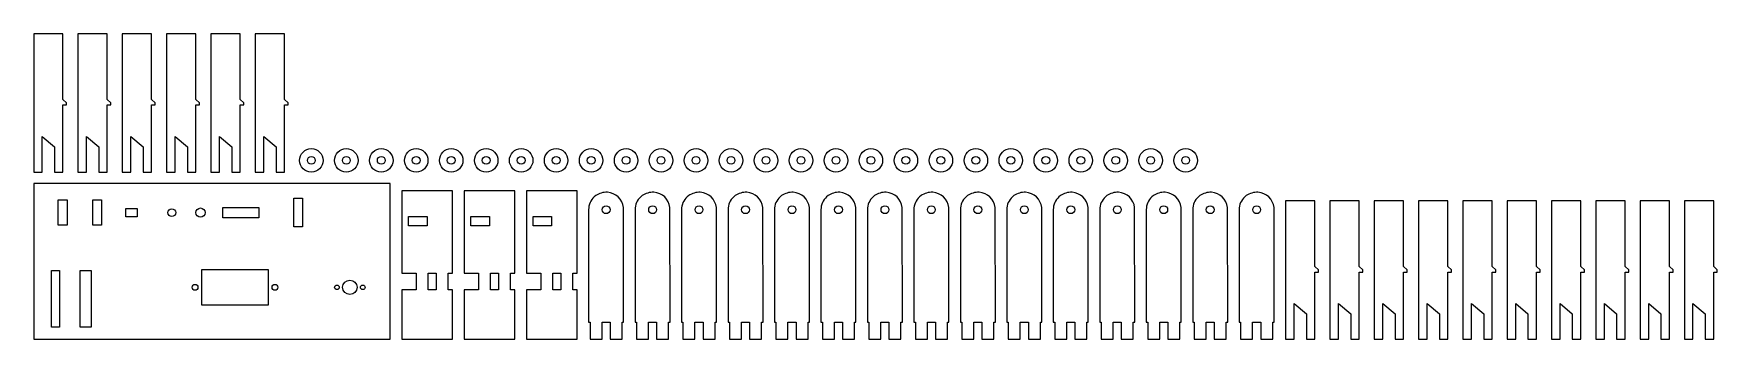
# Model space of a CAD drawing. Header units: millimetres. Extents: x 4 to 590, y 4 to 110.
import ezdxf

# ---------------------------------------------------------------- set-up
doc = ezdxf.new("R2010")
doc.units = ezdxf.units.MM
doc.layers.add('CUT', color=1, linetype='Continuous')
doc.layers.add('CUT_INNER', color=1, linetype='Continuous')

msp = doc.modelspace()

# ---------------------------------------------------------------- linework, layer by layer
at = {"layer": 'CUT'}
for points in [[(6.9551, 74.5938), (11.2246, 71.0107), (11.2246, 62.1797), (14.1797, 62.1797), (14.1797, 85.5801), (15.4297, 85.5801), (15.4297, 86.3076), (14.1797, 87.498), (14.1797, 110.3594), (4, 110.3594), (4, 62.1797), (6.9551, 62.1797), (6.9551, 74.5938)], [(22.3848, 74.5938), (26.6543, 71.0107), (26.6543, 62.1797), (29.6094, 62.1797), (29.6094, 85.5801), (30.8594, 85.5801), (30.8594, 86.3076), (29.6094, 87.498), (29.6094, 110.3594), (19.4297, 110.3594), (19.4297, 62.1797), (22.3848, 62.1797), (22.3848, 74.5938)], [(37.8145, 74.5938), (42.084, 71.0107), (42.084, 62.1797), (45.0391, 62.1797), (45.0391, 85.5801), (46.2891, 85.5801), (46.2891, 86.3076), (45.0391, 87.498), (45.0391, 110.3594), (34.8594, 110.3594), (34.8594, 62.1797), (37.8145, 62.1797), (37.8145, 74.5938)], [(53.2441, 74.5938), (57.5137, 71.0107), (57.5137, 62.1797), (60.4688, 62.1797), (60.4688, 85.5801), (61.7188, 85.5801), (61.7188, 86.3076), (60.4688, 87.498), (60.4688, 110.3594), (50.2891, 110.3594), (50.2891, 62.1797), (53.2441, 62.1797), (53.2441, 74.5938)], [(68.6738, 74.5938), (72.9434, 71.0107), (72.9434, 62.1797), (75.8984, 62.1797), (75.8984, 85.5801), (77.1484, 85.5801), (77.1484, 86.3076), (75.8984, 87.498), (75.8984, 110.3594), (65.7188, 110.3594), (65.7188, 62.1797), (68.6738, 62.1797), (68.6738, 74.5938)], [(84.1035, 74.5938), (88.373, 71.0107), (88.373, 62.1797), (91.3281, 62.1797), (91.3281, 85.5801), (92.5781, 85.5801), (92.5781, 86.3076), (91.3281, 87.498), (91.3281, 110.3594), (81.1484, 110.3594), (81.1484, 62.1797), (84.1035, 62.1797), (84.1035, 74.5938)], [(128.1797, 58.1797), (4, 58.1797), (4, 4), (128.1797, 4), (128.1797, 58.1797)], [(149.8594, 21.1895), (148.3594, 21.1895), (148.3594, 27), (149.8594, 27), (149.8594, 55.6797), (132.1797, 55.6797), (132.1797, 27), (137.1797, 27), (137.1797, 21.1895), (132.1797, 21.1895), (132.1797, 4), (149.8594, 4), (149.8594, 21.1895)], [(171.5391, 21.1895), (170.0391, 21.1895), (170.0391, 27), (171.5391, 27), (171.5391, 55.6797), (153.8594, 55.6797), (153.8594, 27), (158.8594, 27), (158.8594, 21.1895), (153.8594, 21.1895), (153.8594, 4), (171.5391, 4), (171.5391, 21.1895)], [(193.2188, 21.1895), (191.7188, 21.1895), (191.7188, 27), (193.2188, 27), (193.2188, 55.6797), (175.5391, 55.6797), (175.5391, 27), (180.5391, 27), (180.5391, 21.1895), (175.5391, 21.1895), (175.5391, 4), (193.2188, 4), (193.2188, 21.1895)], [(442.8691, 16.4141), (447.1387, 12.8311), (447.1387, 4), (450.0938, 4), (450.0938, 27.4004), (451.3438, 27.4004), (451.3438, 28.1279), (450.0938, 29.3184), (450.0938, 52.1797), (439.9141, 52.1797), (439.9141, 4), (442.8691, 4), (442.8691, 16.4141)], [(458.2988, 16.4141), (462.5684, 12.8311), (462.5684, 4), (465.5234, 4), (465.5234, 27.4004), (466.7734, 27.4004), (466.7734, 28.1279), (465.5234, 29.3184), (465.5234, 52.1797), (455.3438, 52.1797), (455.3438, 4), (458.2988, 4), (458.2988, 16.4141)], [(473.7285, 16.4141), (477.998, 12.8311), (477.998, 4), (480.9531, 4), (480.9531, 27.4004), (482.2031, 27.4004), (482.2031, 28.1279), (480.9531, 29.3184), (480.9531, 52.1797), (470.7734, 52.1797), (470.7734, 4), (473.7285, 4), (473.7285, 16.4141)], [(489.1582, 16.4141), (493.4277, 12.8311), (493.4277, 4), (496.3828, 4), (496.3828, 27.4004), (497.6328, 27.4004), (497.6328, 28.1279), (496.3828, 29.3184), (496.3828, 52.1797), (486.2031, 52.1797), (486.2031, 4), (489.1582, 4), (489.1582, 16.4141)], [(504.5879, 16.4141), (508.8574, 12.8311), (508.8574, 4), (511.8125, 4), (511.8125, 27.4004), (513.0625, 27.4004), (513.0625, 28.1279), (511.8125, 29.3184), (511.8125, 52.1797), (501.6328, 52.1797), (501.6328, 4), (504.5879, 4), (504.5879, 16.4141)], [(520.0176, 16.4141), (524.2871, 12.8311), (524.2871, 4), (527.2422, 4), (527.2422, 27.4004), (528.4922, 27.4004), (528.4922, 28.1279), (527.2422, 29.3184), (527.2422, 52.1797), (517.0625, 52.1797), (517.0625, 4), (520.0176, 4), (520.0176, 16.4141)], [(535.4473, 16.4141), (539.7168, 12.8311), (539.7168, 4), (542.6719, 4), (542.6719, 27.4004), (543.9219, 27.4004), (543.9219, 28.1279), (542.6719, 29.3184), (542.6719, 52.1797), (532.4922, 52.1797), (532.4922, 4), (535.4473, 4), (535.4473, 16.4141)], [(550.877, 16.4141), (555.1465, 12.8311), (555.1465, 4), (558.1016, 4), (558.1016, 27.4004), (559.3516, 27.4004), (559.3516, 28.1279), (558.1016, 29.3184), (558.1016, 52.1797), (547.9219, 52.1797), (547.9219, 4), (550.877, 4), (550.877, 16.4141)], [(566.3066, 16.4141), (570.5762, 12.8311), (570.5762, 4), (573.5313, 4), (573.5313, 27.4004), (574.7813, 27.4004), (574.7813, 28.1279), (573.5313, 29.3184), (573.5313, 52.1797), (563.3516, 52.1797), (563.3516, 4), (566.3066, 4), (566.3066, 16.4141)], [(581.7363, 16.4141), (586.0059, 12.8311), (586.0059, 4), (588.9609, 4), (588.9609, 27.4004), (590.2109, 27.4004), (590.2109, 28.1279), (588.9609, 29.3184), (588.9609, 52.1797), (578.7813, 52.1797), (578.7813, 4), (581.7363, 4), (581.7363, 16.4141)]]:
    msp.add_lwpolyline(points, close=True, dxfattribs=at)
for points in [[(201.8984, 10), (204.7188, 10), (204.7188, 4), (208.8984, 4), (208.8984, 10), (209.3984, 10), (209.3506, 49.8486, 0.364366), (203.752, 55.1641, 0.166187), (199.6982, 53.9941, 0.22158), (197.251, 49.7227), (197.2188, 49.1797), (197.2188, 10), (197.7188, 10), (197.7188, 4), (201.8984, 4), (201.8984, 10)], [(218.0781, 10), (220.8984, 10), (220.8984, 4), (225.0781, 4), (225.0781, 10), (225.5781, 10), (225.5303, 49.8486, 0.364366), (219.9316, 55.1641, 0.166187), (215.8779, 53.9941, 0.22158), (213.4307, 49.7227), (213.3984, 49.1797), (213.3984, 10), (213.8984, 10), (213.8984, 4), (218.0781, 4), (218.0781, 10)], [(234.2578, 10), (237.0781, 10), (237.0781, 4), (241.2578, 4), (241.2578, 10), (241.7578, 10), (241.71, 49.8486, 0.364366), (236.1113, 55.1641, 0.166187), (232.0576, 53.9941, 0.22158), (229.6104, 49.7227), (229.5781, 49.1797), (229.5781, 10), (230.0781, 10), (230.0781, 4), (234.2578, 4), (234.2578, 10)], [(250.4375, 10), (253.2578, 10), (253.2578, 4), (257.4375, 4), (257.4375, 10), (257.9375, 10), (257.8896, 49.8486, 0.364366), (252.291, 55.1641, 0.166187), (248.2373, 53.9941, 0.22158), (245.79, 49.7227), (245.7578, 49.1797), (245.7578, 10), (246.2578, 10), (246.2578, 4), (250.4375, 4), (250.4375, 10)], [(266.6172, 10), (269.4375, 10), (269.4375, 4), (273.6172, 4), (273.6172, 10), (274.1172, 10), (274.0693, 49.8486, 0.364366), (268.4707, 55.1641, 0.166187), (264.417, 53.9941, 0.22158), (261.9697, 49.7227), (261.9375, 49.1797), (261.9375, 10), (262.4375, 10), (262.4375, 4), (266.6172, 4), (266.6172, 10)], [(282.7969, 10), (285.6172, 10), (285.6172, 4), (289.7969, 4), (289.7969, 10), (290.2969, 10), (290.249, 49.8486, 0.364366), (284.6504, 55.1641, 0.166187), (280.5967, 53.9941, 0.22158), (278.1494, 49.7227), (278.1172, 49.1797), (278.1172, 10), (278.6172, 10), (278.6172, 4), (282.7969, 4), (282.7969, 10)], [(298.9766, 10), (301.7969, 10), (301.7969, 4), (305.9766, 4), (305.9766, 10), (306.4766, 10), (306.4287, 49.8486, 0.364366), (300.8301, 55.1641, 0.166187), (296.7764, 53.9941, 0.22158), (294.3291, 49.7227), (294.2969, 49.1797), (294.2969, 10), (294.7969, 10), (294.7969, 4), (298.9766, 4), (298.9766, 10)], [(315.1563, 10), (317.9766, 10), (317.9766, 4), (322.1563, 4), (322.1563, 10), (322.6563, 10), (322.6084, 49.8486, 0.364366), (317.0098, 55.1641, 0.166187), (312.9561, 53.9941, 0.22158), (310.5088, 49.7227), (310.4766, 49.1797), (310.4766, 10), (310.9766, 10), (310.9766, 4), (315.1563, 4), (315.1563, 10)], [(331.3359, 10), (334.1563, 10), (334.1563, 4), (338.3359, 4), (338.3359, 10), (338.8359, 10), (338.7881, 49.8486, 0.364366), (333.1895, 55.1641, 0.166187), (329.1357, 53.9941, 0.22158), (326.6885, 49.7227), (326.6563, 49.1797), (326.6563, 10), (327.1563, 10), (327.1563, 4), (331.3359, 4), (331.3359, 10)], [(347.5156, 10), (350.3359, 10), (350.3359, 4), (354.5156, 4), (354.5156, 10), (355.0156, 10), (354.9678, 49.8486, 0.364366), (349.3691, 55.1641, 0.166187), (345.3154, 53.9941, 0.22158), (342.8682, 49.7227), (342.8359, 49.1797), (342.8359, 10), (343.3359, 10), (343.3359, 4), (347.5156, 4), (347.5156, 10)], [(363.6953, 10), (366.5156, 10), (366.5156, 4), (370.6953, 4), (370.6953, 10), (371.1953, 10), (371.1475, 49.8486, 0.364366), (365.5488, 55.1641, 0.166187), (361.4951, 53.9941, 0.22158), (359.0479, 49.7227), (359.0156, 49.1797), (359.0156, 10), (359.5156, 10), (359.5156, 4), (363.6953, 4), (363.6953, 10)], [(379.875, 10), (382.6953, 10), (382.6953, 4), (386.875, 4), (386.875, 10), (387.375, 10), (387.3271, 49.8486, 0.364366), (381.7285, 55.1641, 0.166187), (377.6748, 53.9941, 0.22158), (375.2275, 49.7227), (375.1953, 49.1797), (375.1953, 10), (375.6953, 10), (375.6953, 4), (379.875, 4), (379.875, 10)], [(396.0547, 10), (398.875, 10), (398.875, 4), (403.0547, 4), (403.0547, 10), (403.5547, 10), (403.5068, 49.8486, 0.364366), (397.9082, 55.1641, 0.166187), (393.8545, 53.9941, 0.22158), (391.4072, 49.7227), (391.375, 49.1797), (391.375, 10), (391.875, 10), (391.875, 4), (396.0547, 4), (396.0547, 10)], [(412.2344, 10), (415.0547, 10), (415.0547, 4), (419.2344, 4), (419.2344, 10), (419.7344, 10), (419.6865, 49.8486, 0.364366), (414.0879, 55.1641, 0.166187), (410.0342, 53.9941, 0.22158), (407.5869, 49.7227), (407.5547, 49.1797), (407.5547, 10), (408.0547, 10), (408.0547, 4), (412.2344, 4), (412.2344, 10)], [(428.4141, 10), (431.2344, 10), (431.2344, 4), (435.4141, 4), (435.4141, 10), (435.9141, 10), (435.8662, 49.8486, 0.364366), (430.2676, 55.1641, 0.166187), (426.2139, 53.9941, 0.22158), (423.7666, 49.7227), (423.7344, 49.1797), (423.7344, 10), (424.2344, 10), (424.2344, 4), (428.4141, 4), (428.4141, 10)]]:
    msp.add_lwpolyline(points, format="xyb", close=True, dxfattribs=at)
for centre in [(100.6659, 66.2686), (112.8436, 66.2686), (125.0214, 66.2686), (137.1991, 66.2686), (149.3768, 66.2686), (161.5546, 66.2686), (173.7323, 66.2686), (185.91, 66.2686), (198.0878, 66.2686), (210.2655, 66.2686), (222.4432, 66.2686), (234.621, 66.2686), (246.7987, 66.2686), (258.9764, 66.2686), (271.1542, 66.2686), (283.3319, 66.2686), (295.5096, 66.2686), (307.6874, 66.2686), (319.8651, 66.2686), (332.0429, 66.2686), (344.2206, 66.2686), (356.3983, 66.2686), (368.5761, 66.2686), (380.7538, 66.2686), (392.9315, 66.2686), (405.1093, 66.2686)]:
    msp.add_circle(centre, 4.09, dxfattribs=at)
at = {"layer": 'CUT_INNER'}
for points in [[(94.6045, 43.1045), (94.6045, 53.0752), (97.5752, 53.0752), (97.5752, 43.1045), (94.6045, 43.1045)], [(12.4795, 43.6797), (12.4795, 52.5), (15.7002, 52.5), (15.7002, 43.6797), (12.4795, 43.6797)], [(24.6045, 43.6797), (24.6045, 52.5), (27.5752, 52.5), (27.5752, 43.6797), (24.6045, 43.6797)], [(36.1045, 46.6045), (36.1045, 49.5752), (40.0752, 49.5752), (40.0752, 46.6045), (36.1045, 46.6045)], [(69.8301, 46.3301), (69.8301, 49.8496), (82.3496, 49.8496), (82.3496, 46.3301), (69.8301, 46.3301)], [(134.5596, 43.4795), (134.5596, 46.7002), (140.9795, 46.7002), (140.9795, 43.4795), (134.5596, 43.4795)], [(156.2393, 43.4795), (156.2393, 46.7002), (162.6592, 46.7002), (162.6592, 43.4795), (156.2393, 43.4795)], [(177.9189, 43.4795), (177.9189, 46.7002), (184.3389, 46.7002), (184.3389, 43.4795), (177.9189, 43.4795)], [(10.1797, 8.1797), (10.1797, 28), (13, 28), (13, 8.1797), (10.1797, 8.1797)], [(20.1797, 8.1797), (20.1797, 28), (24, 28), (24, 8.1797), (20.1797, 8.1797)], [(62.5293, 15.8301), (62.5293, 28.3496), (85.6504, 28.3496), (85.6504, 15.8301), (62.5293, 15.8301)], [(141.3594, 21.1895), (141.3594, 27), (144.1797, 27), (144.1797, 21.1895), (141.3594, 21.1895)], [(163.0391, 21.1895), (163.0391, 27), (165.8594, 27), (165.8594, 21.1895), (163.0391, 21.1895)], [(184.7188, 21.1895), (184.7188, 27), (187.5391, 27), (187.5391, 21.1895), (184.7188, 21.1895)]]:
    msp.add_lwpolyline(points, close=True, dxfattribs=at)
for centre, radius in [((100.6661, 66.2686), 1.3596), ((112.8438, 66.2686), 1.3596), ((125.0215, 66.2686), 1.3596), ((137.1993, 66.2686), 1.3596), ((149.377, 66.2686), 1.3596), ((161.5547, 66.2686), 1.3596), ((173.7325, 66.2686), 1.3596), ((185.9102, 66.2686), 1.3596), ((198.0879, 66.2686), 1.3596), ((210.2657, 66.2686), 1.3596), ((222.4434, 66.2686), 1.3596), ((234.6211, 66.2686), 1.3596), ((246.7989, 66.2686), 1.3596), ((258.9766, 66.2686), 1.3596), ((271.1543, 66.2686), 1.3596), ((283.3321, 66.2686), 1.3596), ((295.5098, 66.2686), 1.3596), ((307.6876, 66.2686), 1.3596), ((319.8653, 66.2686), 1.3596), ((332.043, 66.2686), 1.3596), ((344.2208, 66.2686), 1.3596), ((356.3985, 66.2686), 1.3596), ((368.5762, 66.2686), 1.3596), ((380.754, 66.2686), 1.3596), ((392.9317, 66.2686), 1.3596), ((405.1094, 66.2686), 1.3596), ((52.0899, 48.0898), 1.3596), ((62.0898, 48.0898), 1.6098), ((203.3086, 49.0898), 1.3596), ((219.4883, 49.0898), 1.3596), ((235.668, 49.0898), 1.3596), ((251.8477, 49.0898), 1.3596), ((268.0274, 49.0898), 1.3596), ((284.2071, 49.0898), 1.3596), ((300.3868, 49.0898), 1.3596), ((316.5665, 49.0898), 1.3596), ((332.7461, 49.0898), 1.3596), ((348.9258, 49.0898), 1.3596), ((365.1055, 49.0898), 1.3596), ((381.2852, 49.0898), 1.3596), ((397.4649, 49.0898), 1.3596), ((413.6446, 49.0898), 1.3596), ((429.8243, 49.0898), 1.3596), ((114.0898, 22.0898), 2.5097), ((60.1899, 22.0898), 1.0095), ((87.9898, 22.0898), 1.0095), ((109.5897, 22.0897), 0.8091), ((118.5897, 22.0897), 0.8091)]:
    msp.add_circle(centre, radius, dxfattribs=at)

doc.saveas('drawing.dxf')
